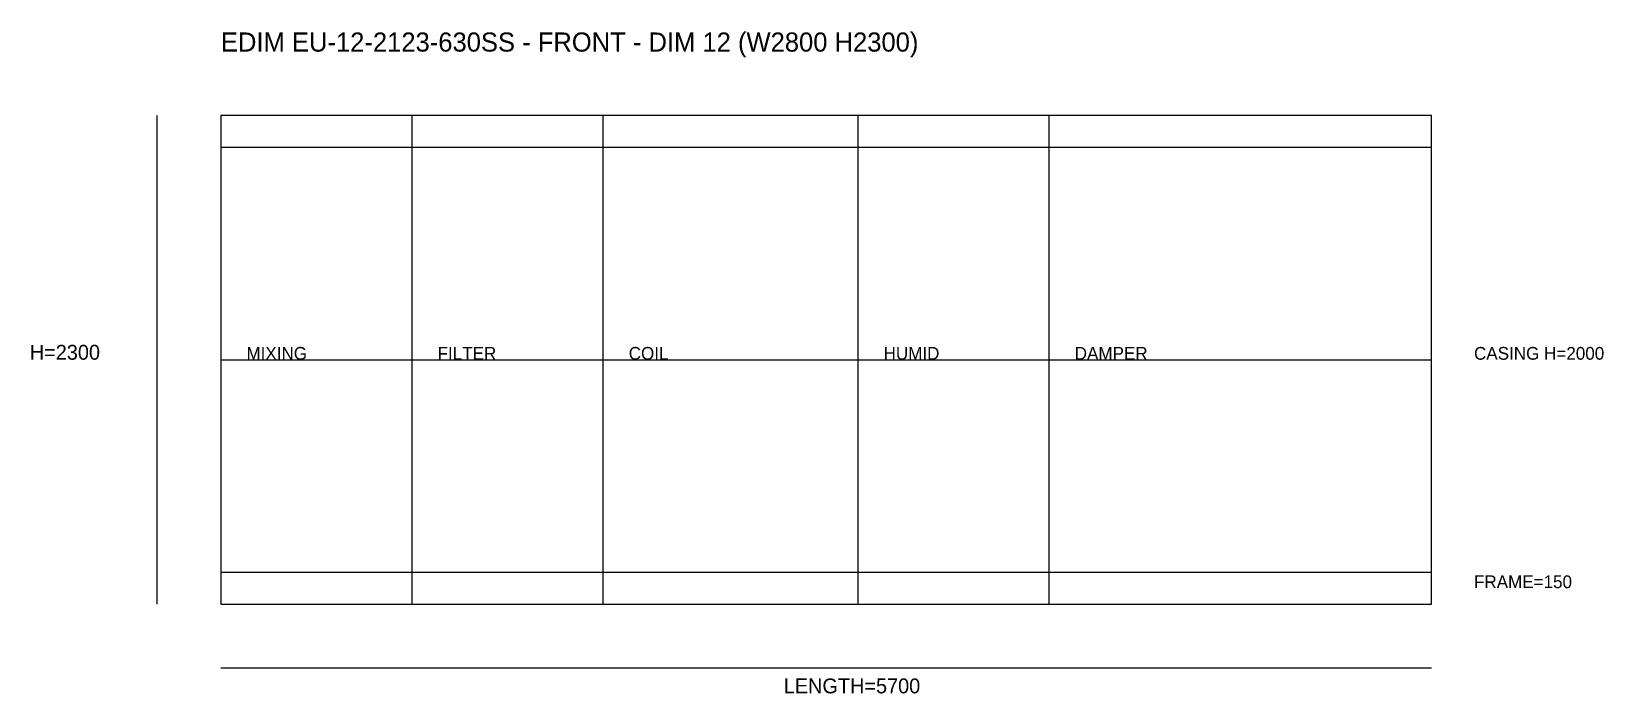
# Model space of a CAD drawing. Header units: millimetres. Extents: x -892 to 6510, y -421 to 2695.
import ezdxf

# ---------------------------------------------------------------- set-up
doc = ezdxf.new("R2010")
doc.units = ezdxf.units.MM
for name, color, linetype in [('DIM', 1, 'CONTINUOUS'), ('OUTLINE', 7, 'CONTINUOUS'), ('SECTION', 3, 'CONTINUOUS'), ('TEXT', 5, 'CONTINUOUS')]:
    doc.layers.add(name, color=color, linetype=linetype)

msp = doc.modelspace()

# ---------------------------------------------------------------- linework, layer by layer
at = {"layer": 'DIM'}
for p, q in [((-300, 0), (-300, 2300)), ((0, 1150), (5700, 1150)), ((0, -300), (5700, -300))]:
    msp.add_line(p, q, dxfattribs=at)
at = {"layer": 'OUTLINE'}
for p, q in [((5700, 2300), (0, 2300)), ((0, 2300), (0, 0)), ((5700, 0), (5700, 2300)), ((0, 2150), (5700, 2150)), ((0, 150), (5700, 150)), ((0, 0), (5700, 0))]:
    msp.add_line(p, q, dxfattribs=at)
at = {"layer": 'SECTION'}
for p, q in [((900, 0), (900, 2300)), ((1800, 0), (1800, 2300)), ((3000, 0), (3000, 2300)), ((3900, 0), (3900, 2300))]:
    msp.add_line(p, q, dxfattribs=at)

# ---------------------------------------------------------------- texts
at = {"layer": 'DIM'}
for s, p in [('CASING H=2000', (5900, 1150)), ('FRAME=150', (5900, 75))]:
    msp.add_text(s, height=60, dxfattribs=at).set_placement(p)
at = {"layer": 'TEXT'}
for s, height, p in [('EDIM EU-12-2123-630SS - FRONT - DIM 12 (W2800 H2300)', 90, (0, 2600)), ('H=2300', 70, (-900, 1150)), ('MIXING', 60, (120, 1150)), ('FILTER', 60, (1020, 1150)), ('COIL', 60, (1920, 1150)), ('HUMID', 60, (3120, 1150)), ('DAMPER', 60, (4020, 1150)), ('LENGTH=5700', 70, (2650, -420))]:
    msp.add_text(s, height=height, dxfattribs=at).set_placement(p)

doc.saveas('drawing.dxf')
